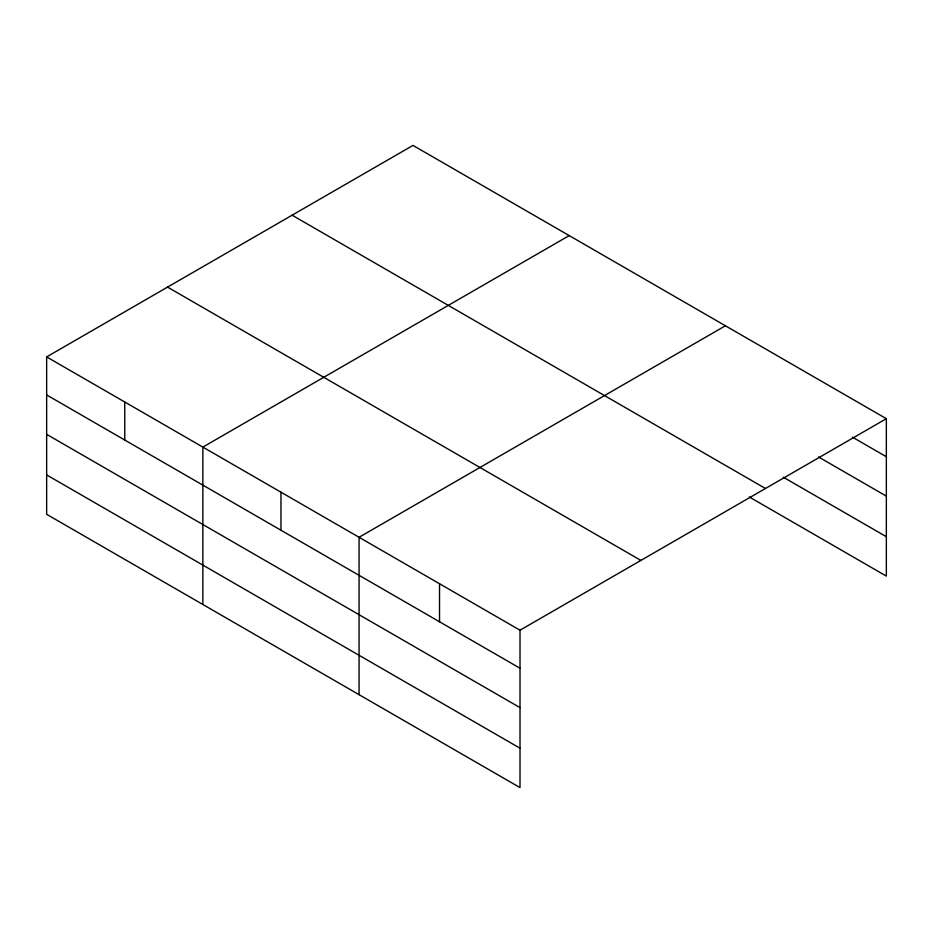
<?xml version="1.0" encoding="UTF-8"?>
<svg xmlns="http://www.w3.org/2000/svg" width="933" height="933" viewBox="0 0 933 933"><rect width="100%" height="100%" fill="white"/><g stroke="black" fill="none" stroke-linecap="round" stroke-linejoin="round"><path stroke-width="1.4" d="M46.65 356.907L520.008 630.207L520.008 787.592L46.65 514.305L46.65 356.907L412.992 145.408L886.35 418.695L886.35 576.093L749.292 496.962M569.2 235.594L202.858 447.094L202.858 604.491M725.408 325.78L359.065 537.28L359.065 694.677M520.008 630.207L886.35 418.695M852.4 437.134L886.35 456.727M818.451 456.925L886.35 496.123M783.242 477.171L886.35 536.708M292.099 215.196L765.457 488.495M167.543 287.107L640.901 560.406M46.65 394.939L520.008 668.238M46.65 434.335L520.008 707.622M46.65 474.909L520.008 748.208M439.536 583.743L439.536 621.775M280.961 492.192L280.961 530.224M124.754 402.006L124.754 440.038"/></g></svg>
